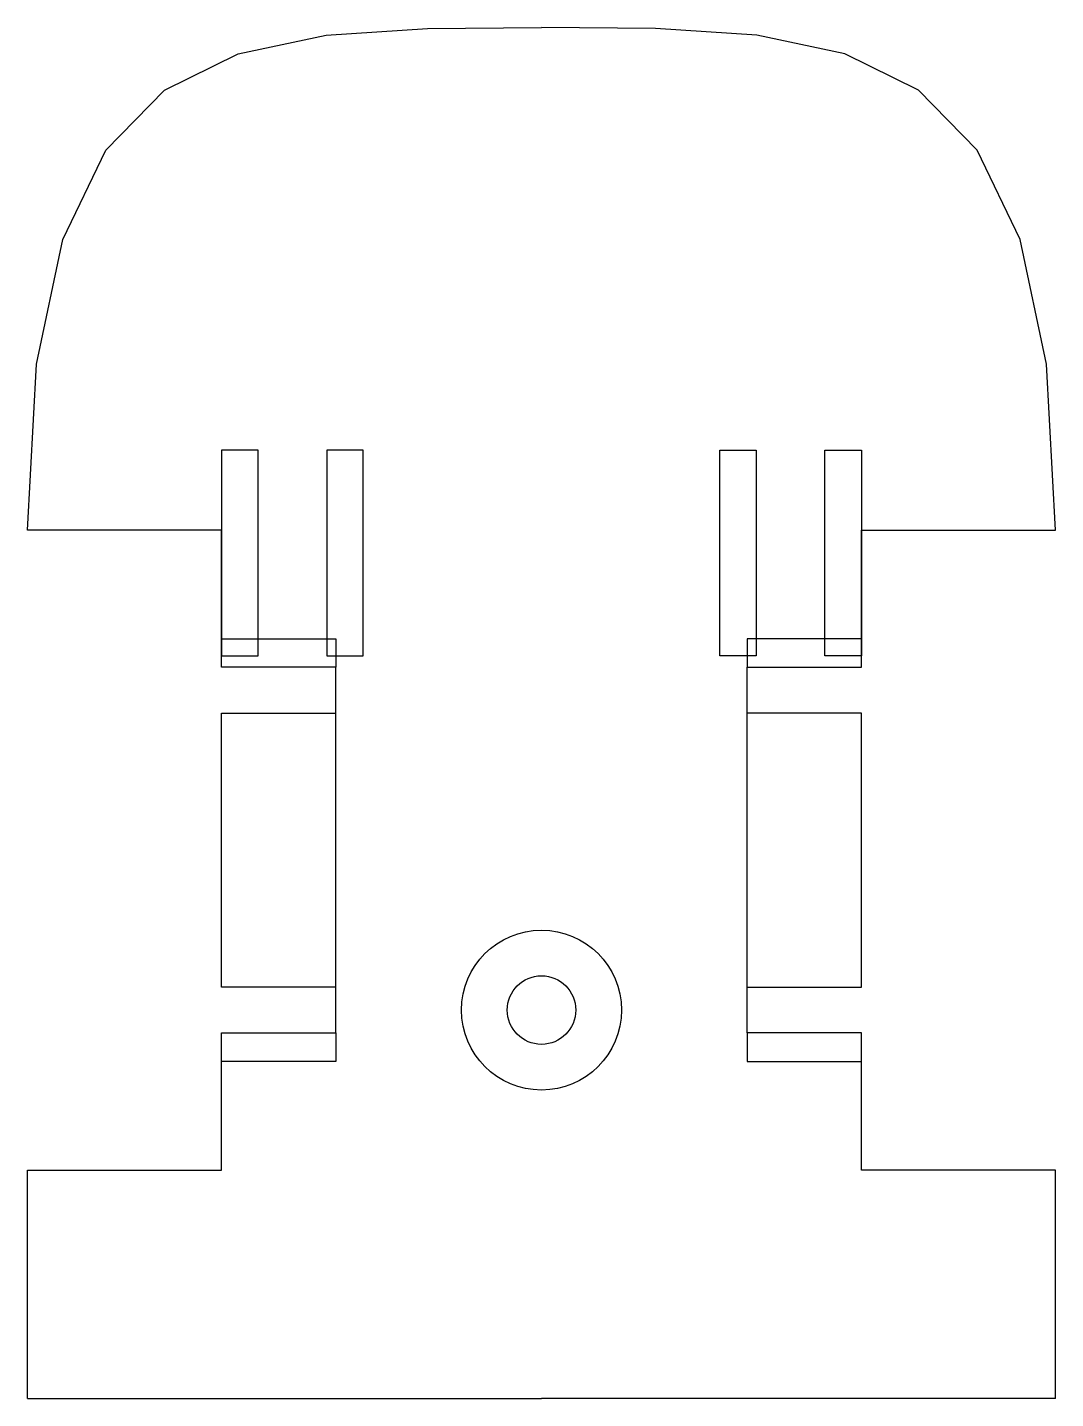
# Model space of a CAD drawing. Extents: x -22.5 to 22.5, y 0 to 60.
import ezdxf

# ---------------------------------------------------------------- set-up
doc = ezdxf.new("R2010")
doc.units = 0
doc.layers.get('0').update_dxf_attribs({"linetype": 'continuous'})

# ---------------------------------------------------------------- blocks, each defined once
blk = doc.blocks.new('SKETCH012')
at = {"color": 7}
for p, q in [((-12.4, 41.5), (-14, 41.5)), ((-14, 41.5), (-14, 32.5)), ((-12.4, 32.5), (-12.4, 41.5)), ((-7.8, 41.5), (-9.4, 41.5)), ((-9.4, 41.5), (-9.4, 32.5)), ((-7.8, 32.5), (-7.8, 41.5)), ((7.8, 32.5), (7.8, 41.5)), ((7.8, 41.5), (9.4, 41.5)), ((9.4, 41.5), (9.4, 32.5)), ((12.4, 32.5), (12.4, 41.5)), ((12.4, 41.5), (14, 41.5)), ((14, 41.5), (14, 32.5)), ((-14, 38), (-22.5, 38)), ((-14, 32), (-14, 38)), ((14, 32), (14, 38)), ((14, 38), (22.5, 38)), ((-14, 32), (-14, 33.25)), ((-14, 33.25), (-9, 33.25)), ((-9, 33.25), (-9, 32)), ((14, 33.25), (9, 33.25)), ((9, 33.25), (9, 32)), ((14, 32), (14, 33.25)), ((-14, 32.5), (-12.4, 32.5)), ((-9.4, 32.5), (-7.8, 32.5)), ((9.4, 32.5), (7.8, 32.5)), ((14, 32.5), (12.4, 32.5)), ((-9, 32), (-14, 32)), ((-9, 32), (-14, 32)), ((-9, 30), (-9, 32)), ((9, 32), (14, 32)), ((9, 30), (9, 32)), ((9, 32), (14, 32)), ((-14, 30), (-9, 30)), ((-14, 18), (-14, 30)), ((-9, 18), (-9, 30)), ((9, 18), (9, 30)), ((14, 30), (9, 30)), ((14, 18), (14, 30)), ((-9, 18), (-14, 18)), ((-9, 16), (-9, 18)), ((9, 16), (9, 18)), ((9, 18), (14, 18)), ((-14, 16), (-9, 16)), ((-14, 16), (-9, 16)), ((-14, 14.75), (-14, 16)), ((-14, 10), (-14, 16)), ((-9, 16), (-9, 14.75)), ((14, 16), (9, 16)), ((9, 16), (9, 14.75)), ((14, 16), (9, 16)), ((14, 10), (14, 16)), ((14, 14.75), (14, 16)), ((-9, 14.75), (-14, 14.75)), ((9, 14.75), (14, 14.75)), ((-22.5, 10), (-14, 10)), ((-22.5, 0), (-22.5, 10)), ((22.5, 10), (14, 10)), ((22.5, 0), (22.5, 10)), ((-22.5, 0), (0, 0)), ((22.5, 0), (0, 0))]:
    blk.add_line(p, q, dxfattribs=at)
for points in [[(-22.5, 38), (-22.107, 45.262), (-20.953, 50.719), (-19.072, 54.629), (-16.5, 57.25), (-13.271, 58.84), (-9.422, 59.656), (-4.986, 59.957), (0, 60)], [(22.5, 38), (22.107, 45.262), (20.953, 50.719), (19.072, 54.629), (16.5, 57.25), (13.271, 58.84), (9.422, 59.656), (4.986, 59.957), (0, 60)]]:
    blk.add_lwpolyline(points, dxfattribs=at)
for radius in [3.5, 1.5]:
    blk.add_circle((0, 17), radius, dxfattribs=at)

msp = doc.modelspace()

# ---------------------------------------------------------------- block references
at = {"color": 7}
msp.add_blockref('SKETCH012', (0, 0), dxfattribs=at)

doc.saveas('drawing.dxf')
